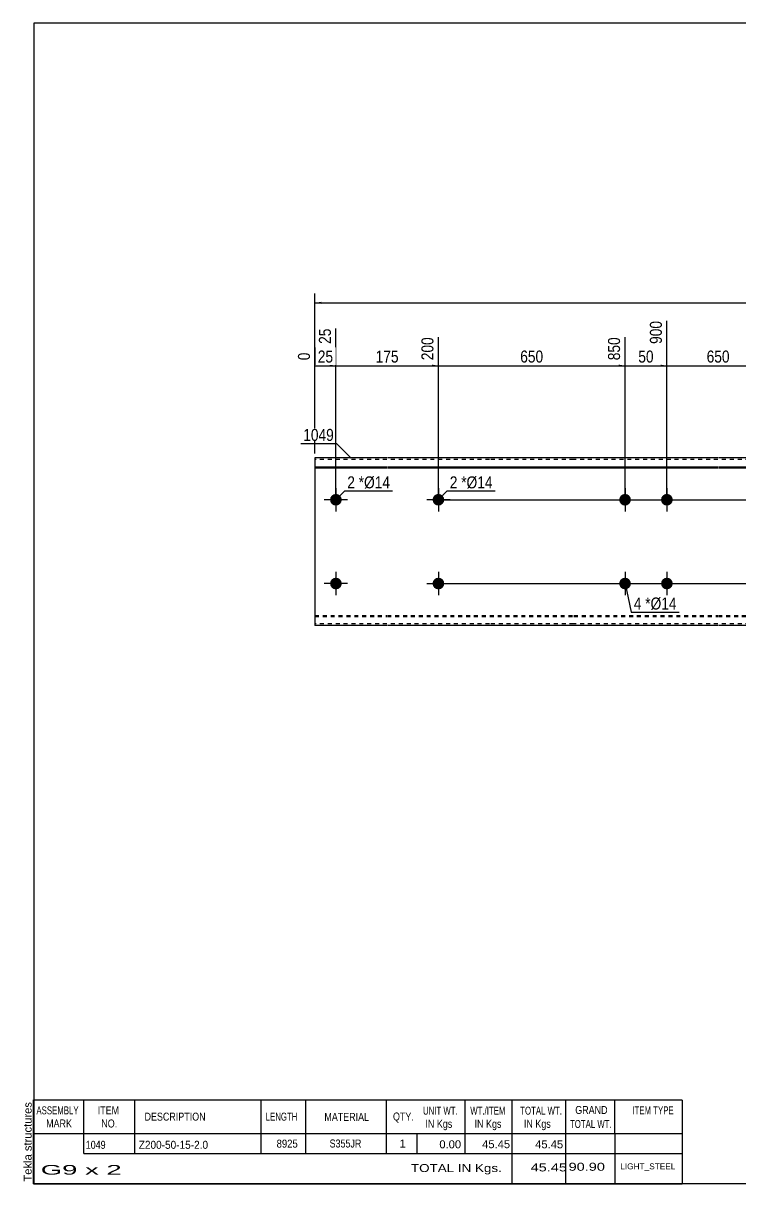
# Model space of a CAD drawing. Header units: millimetres. Extents: x -70 to 333, y -153 to 124.
# Drawn here: x -69.7 to 101.7, y -153.3 to 123.8 of the extents above; entities that cross this region are included whole.
import ezdxf

# ---------------------------------------------------------------- set-up
doc = ezdxf.new("R2010")
doc.units = ezdxf.units.MM
doc.linetypes.add('DXK_LINE_DOT1', pattern=[1.8814, 0.9407, -0.9407])
doc.styles.add('Arial', font='ARIAL.TTF', dxfattribs={"height": 0.2})
doc.styles.add('Arial Narrow', font='ARIALN.TTF', dxfattribs={"height": 0.2})

# ---------------------------------------------------------------- blocks, each defined once
blk = doc.blocks.new('Unknown-629087753-1667')
at = {"color": 5, "linetype": 'Continuous'}
for p, q in [((332.8, 123.75), (-67.2, 123.75)), ((-67.2, 123.75), (-67.2, -153.25)), ((332.8, -153.25), (332.8, 123.75)), ((-67.2, -153.25), (332.8, -153.25))]:
    blk.add_line(p, q, dxfattribs=at)
at = {"color": 174, "linetype": 'Continuous', "style": 'Arial'}
blk.add_text('Tekla structures', height=1.9102, rotation=90, dxfattribs=at).set_placement((-67.7, -152.75))
blk = doc.blocks.new('Part-629087753-1218 - 1203')
at = {"color": 2, "linetype": 'Continuous'}
for p, q in [((0, 20), (0, -20)), ((17.19, 20), (0, 20)), ((41.68, 20), (17.29, 20)), ((61.78, 20), (41.78, 20)), ((96.27, 20), (61.88, 20)), ((120.76, 20), (96.37, 20)), ((145.25, 20), (120.86, 20)), ((168.15, 20), (145.35, 20)), ((192.63, 20), (168.25, 20)), ((217.12, 20), (192.73, 20)), ((244.42, 20), (217.22, 20)), ((244.42, 20), (244.42, -20)), ((0, 17.88), (17.19, 17.88)), ((0, 17.6), (17.19, 17.6)), ((17.29, 17.88), (41.68, 17.88)), ((17.29, 17.6), (41.68, 17.6)), ((41.78, 17.88), (61.78, 17.88)), ((41.78, 17.6), (61.78, 17.6)), ((61.88, 17.88), (96.27, 17.88)), ((61.88, 17.6), (96.27, 17.6)), ((96.37, 17.88), (120.76, 17.88)), ((96.37, 17.6), (120.76, 17.6)), ((120.86, 17.88), (145.25, 17.88)), ((120.86, 17.6), (145.25, 17.6)), ((145.35, 17.88), (168.15, 17.88)), ((145.35, 17.6), (168.15, 17.6)), ((168.25, 17.88), (192.63, 17.88)), ((168.25, 17.6), (192.63, 17.6)), ((192.73, 17.88), (217.12, 17.88)), ((192.73, 17.6), (217.12, 17.6)), ((217.22, 17.88), (244.42, 17.88)), ((217.22, 17.6), (244.42, 17.6)), ((17.19, -20), (0, -20)), ((41.68, -20), (17.29, -20)), ((61.78, -20), (41.78, -20)), ((96.27, -20), (61.88, -20)), ((120.76, -20), (96.37, -20)), ((145.25, -20), (120.86, -20)), ((168.15, -20), (145.35, -20)), ((192.63, -20), (168.25, -20)), ((217.12, -20), (192.73, -20)), ((244.42, -20), (217.22, -20))]:
    blk.add_line(p, q, dxfattribs=at)
at = {"color": 7, "linetype": 'DXK_LINE_DOT1'}
for p, q in [((17.19, 19.6), (0, 19.6)), ((41.68, 19.6), (17.29, 19.6)), ((61.78, 19.6), (41.78, 19.6)), ((96.27, 19.6), (61.88, 19.6)), ((120.76, 19.6), (96.37, 19.6)), ((145.25, 19.6), (120.86, 19.6)), ((168.15, 19.6), (145.35, 19.6)), ((192.63, 19.6), (168.25, 19.6)), ((217.12, 19.6), (192.73, 19.6)), ((244.42, 19.6), (217.22, 19.6)), ((0, -17.6), (17.19, -17.6)), ((0, -17.88), (17.19, -17.88)), ((17.29, -17.6), (41.68, -17.6)), ((17.29, -17.88), (41.68, -17.88)), ((41.78, -17.6), (61.78, -17.6)), ((41.78, -17.88), (61.78, -17.88)), ((61.88, -17.6), (96.27, -17.6)), ((61.88, -17.88), (96.27, -17.88)), ((96.37, -17.6), (120.76, -17.6)), ((96.37, -17.88), (120.76, -17.88)), ((120.86, -17.6), (145.25, -17.6)), ((120.86, -17.88), (145.25, -17.88)), ((145.35, -17.6), (168.15, -17.6)), ((145.35, -17.88), (168.15, -17.88)), ((168.25, -17.6), (192.63, -17.6)), ((168.25, -17.88), (192.63, -17.88)), ((192.73, -17.6), (217.12, -17.6)), ((192.73, -17.88), (217.12, -17.88)), ((217.22, -17.6), (244.42, -17.6)), ((217.22, -17.88), (244.42, -17.88)), ((17.19, -19.6), (0, -19.6)), ((41.68, -19.6), (17.29, -19.6)), ((61.78, -19.6), (41.78, -19.6)), ((96.27, -19.6), (61.88, -19.6)), ((120.76, -19.6), (96.37, -19.6)), ((145.25, -19.6), (120.86, -19.6)), ((168.15, -19.6), (145.35, -19.6)), ((192.63, -19.6), (168.25, -19.6)), ((217.12, -19.6), (192.73, -19.6)), ((244.42, -19.6), (217.22, -19.6))]:
    blk.add_line(p, q, dxfattribs=at)
blk = doc.blocks.new('Bolt-629087753-1219 - 1203')
at = {"linetype": 'Continuous'}
for points in [[(6.4, 10, -1), (3.6, 10, -1)], [(6.4, -10, -1), (3.6, -10, -1)]]:
    blk.add_hatch(color=3, dxfattribs=at).paths.add_polyline_path(points)
at = {"color": 3, "linetype": 'Continuous'}
for p, q in [((5, 12.8), (5, 7.2)), ((7.8, 10), (2.2, 10)), ((5, -7.2), (5, -12.8)), ((7.8, -10), (2.2, -10))]:
    blk.add_line(p, q, dxfattribs=at)
blk = doc.blocks.new('Bolt-629087753-1221 - 1203')
at = {"linetype": 'Continuous'}
for points in [[(75.48, 10, -1), (72.68, 10, -1)], [(85.48, 10, -1), (82.68, 10, -1)], [(75.48, -10, -1), (72.68, -10, -1)], [(85.48, -10, -1), (82.68, -10, -1)]]:
    blk.add_hatch(color=3, dxfattribs=at).paths.add_polyline_path(points)
at = {"color": 3, "linetype": 'Continuous'}
for p, q in [((74.08, 12.8), (74.08, 7.2)), ((84.08, 12.8), (84.08, 7.2)), ((71.28, 10), (76.88, 10)), ((81.28, 10), (86.88, 10)), ((74.08, -7.2), (74.08, -12.8)), ((84.08, -7.2), (84.08, -12.8)), ((71.28, -10), (76.88, -10)), ((81.28, -10), (86.88, -10))]:
    blk.add_line(p, q, dxfattribs=at)
blk = doc.blocks.new('Bolt-629087753-1222 - 1203')
at = {"linetype": 'Continuous'}
blk.add_hatch(color=3, dxfattribs=at).paths.add_polyline_path([(30.89, -10, -1), (28.09, -10, -1)])
at = {"color": 3, "linetype": 'Continuous'}
for p, q in [((29.49, -7.2), (29.49, -12.8)), ((26.69, -10), (32.29, -10))]:
    blk.add_line(p, q, dxfattribs=at)
blk = doc.blocks.new('Bolt-629087753-1224 - 1203')
at = {"linetype": 'Continuous'}
blk.add_hatch(color=3, dxfattribs=at).paths.add_polyline_path([(30.89, 10, -1), (28.09, 10, -1)])
at = {"color": 3, "linetype": 'Continuous'}
for p, q in [((29.49, 12.8), (29.49, 7.2)), ((32.29, 10), (26.69, 10))]:
    blk.add_line(p, q, dxfattribs=at)
blk = doc.blocks.new('StraightDimension-629087753-1323 - 1203')
at = {"linetype": 'Continuous'}
for points in [[(254.75, -11.5), (255, -10), (255.25, -11.5)], [(255.25, -18.5), (255, -20), (254.75, -18.5)]]:
    blk.add_hatch(color=7, dxfattribs=at).paths.add_polyline_path(points)
at = {"color": 7, "linetype": 'Continuous'}
for p, q in [((30.49, -10), (257.4, -10)), ((255, -20), (255, -10)), ((245.42, -20), (257.4, -20))]:
    blk.add_line(p, q, dxfattribs=at)
at = {"color": 0}
blk.add_wipeout([(254.85, -12.57), (250.65, -12.57), (250.65, -17.43), (254.85, -17.43)], dxfattribs=at)
at = {"color": 3, "style": 'Arial Narrow'}
blk.add_text('50', height=2.863, rotation=90.0002, dxfattribs=at).set_placement((254.25, -16.83))
blk = doc.blocks.new('StraightDimension-629087753-1265 - 1203')
at = {"linetype": 'Continuous'}
blk.add_hatch(color=7, dxfattribs=at).paths.add_polyline_path([(107.06, 42.25), (108.56, 42), (107.06, 41.75)])
at = {"color": 7, "linetype": 'Continuous'}
for p, q in [((84.08, 11), (84.08, 52.68)), ((108.56, 11), (108.56, 50.61)), ((84.08, 42), (108.56, 42))]:
    blk.add_line(p, q, dxfattribs=at)
at = {"color": 0, "linetype": 'Continuous'}
blk.add_wipeout([(107.96, 51.21), (103.76, 51.21), (103.76, 42.7), (107.96, 42.7)], dxfattribs=at)
at = {"color": 0}
blk.add_wipeout([(99.66, 42.15), (99.66, 46.35), (92.98, 46.35), (92.98, 42.15)], dxfattribs=at)
at = {"color": 3, "linetype": 'Continuous', "style": 'Arial Narrow'}
blk.add_text('1550', height=2.863, rotation=90.0002, dxfattribs=at).set_placement((107.36, 43.3))
at = {"color": 3, "style": 'Arial Narrow'}
blk.add_text('650', height=2.863, dxfattribs=at).set_placement((93.58, 42.75))
blk = doc.blocks.new('StraightDimension-629087753-1266 - 1203')
at = {"linetype": 'Continuous'}
blk.add_hatch(color=7, dxfattribs=at).paths.add_polyline_path([(82.58, 42.25), (84.08, 42), (82.58, 41.75)])
at = {"color": 7, "linetype": 'Continuous'}
for p, q in [((84.08, 11), (84.08, 52.68)), ((74.08, 11), (74.08, 48.78)), ((74.08, 42), (84.08, 42))]:
    blk.add_line(p, q, dxfattribs=at)
at = {"color": 0}
blk.add_wipeout([(81.5, 42.15), (81.5, 46.35), (76.65, 46.35), (76.65, 42.15)], dxfattribs=at)
at = {"color": 0, "linetype": 'Continuous'}
blk.add_wipeout([(83.48, 53.28), (79.28, 53.28), (79.28, 46.6), (83.48, 46.6)], dxfattribs=at)
at = {"color": 3, "linetype": 'Continuous', "style": 'Arial Narrow'}
blk.add_text('900', height=2.863, rotation=90.0002, dxfattribs=at).set_placement((82.88, 47.2))
at = {"color": 3, "style": 'Arial Narrow'}
blk.add_text('50', height=2.863, dxfattribs=at).set_placement((77.25, 42.75))
blk = doc.blocks.new('StraightDimension-629087753-1267 - 1203')
at = {"linetype": 'Continuous'}
blk.add_hatch(color=7, dxfattribs=at).paths.add_polyline_path([(72.58, 42.25), (74.08, 42), (72.58, 41.75)])
at = {"color": 7, "linetype": 'Continuous'}
for p, q in [((29.49, 11), (29.49, 48.78)), ((74.08, 11), (74.08, 48.78)), ((29.49, 42), (74.08, 42))]:
    blk.add_line(p, q, dxfattribs=at)
at = {"color": 0, "linetype": 'Continuous'}
blk.add_wipeout([(73.48, 49.38), (69.28, 49.38), (69.28, 42.7), (73.48, 42.7)], dxfattribs=at)
at = {"color": 0}
blk.add_wipeout([(55.12, 42.15), (55.12, 46.35), (48.44, 46.35), (48.44, 42.15)], dxfattribs=at)
at = {"color": 3, "linetype": 'Continuous', "style": 'Arial Narrow'}
blk.add_text('850', height=2.863, rotation=90.0002, dxfattribs=at).set_placement((72.88, 43.3))
at = {"color": 3, "style": 'Arial Narrow'}
blk.add_text('650', height=2.863, dxfattribs=at).set_placement((49.04, 42.75))
blk = doc.blocks.new('StraightDimension-629087753-1268 - 1203')
at = {"linetype": 'Continuous'}
blk.add_hatch(color=7, dxfattribs=at).paths.add_polyline_path([(27.99, 42.25), (29.49, 42), (27.99, 41.75)])
at = {"color": 7, "linetype": 'Continuous'}
for p, q in [((5, 11), (5, 50.86)), ((29.49, 11), (29.49, 48.78)), ((5, 42), (29.49, 42))]:
    blk.add_line(p, q, dxfattribs=at)
at = {"color": 0, "linetype": 'Continuous'}
blk.add_wipeout([(28.89, 49.38), (24.69, 49.38), (24.69, 42.7), (28.89, 42.7)], dxfattribs=at)
at = {"color": 0}
blk.add_wipeout([(20.59, 42.15), (20.59, 46.35), (13.9, 46.35), (13.9, 42.15)], dxfattribs=at)
at = {"color": 3, "linetype": 'Continuous', "style": 'Arial Narrow'}
blk.add_text('200', height=2.863, rotation=90.0002, dxfattribs=at).set_placement((28.29, 43.3))
at = {"color": 3, "style": 'Arial Narrow'}
blk.add_text('175', height=2.863, dxfattribs=at).set_placement((14.5, 42.75))
blk = doc.blocks.new('StraightDimension-629087753-1269 - 1203')
at = {"linetype": 'Continuous'}
blk.add_hatch(color=7, dxfattribs=at).paths.add_polyline_path([(3.5, 42.25), (5, 42), (3.5, 41.75)])
at = {"color": 7, "linetype": 'Continuous'}
for p, q in [((5, 11), (5, 50.86)), ((0, 21), (0, 45.13)), ((0, 42), (5, 42))]:
    blk.add_line(p, q, dxfattribs=at)
at = {"color": 0}
blk.add_wipeout([(4.93, 42.15), (4.93, 46.35), (0.07, 46.35), (0.07, 42.15)], dxfattribs=at)
at = {"color": 0, "linetype": 'Continuous'}
blk.add_wipeout([(4.4, 51.46), (0.2, 51.46), (0.2, 46.6), (4.4, 46.6)], dxfattribs=at)
at = {"color": 3, "linetype": 'Continuous', "style": 'Arial Narrow'}
blk.add_text('25', height=2.863, rotation=90.0002, dxfattribs=at).set_placement((3.8, 47.2))
at = {"color": 3, "style": 'Arial Narrow'}
blk.add_text('25', height=2.863, dxfattribs=at).set_placement((0.67, 42.75))
at = {"color": 0, "linetype": 'Continuous'}
blk.add_wipeout([(-0.6, 45.73), (-4.8, 45.73), (-4.8, 42.7), (-0.6, 42.7)], dxfattribs=at)
at = {"color": 3, "linetype": 'Continuous', "style": 'Arial Narrow'}
blk.add_text('0', height=2.86, rotation=90.0002, dxfattribs=at).set_placement((-1.2, 43.3))
blk = doc.blocks.new('StraightDimension-629087753-1311 - 1203')
at = {"linetype": 'Continuous'}
for points in [[(254.75, 18.5), (255, 20), (255.25, 18.5)], [(255.25, 11.5), (255, 10), (254.75, 11.5)]]:
    blk.add_hatch(color=7, dxfattribs=at).paths.add_polyline_path(points)
at = {"color": 7, "linetype": 'Continuous'}
for p, q in [((245.42, 20), (257.4, 20)), ((255, 10), (255, 20)), ((30.49, 10), (257.4, 10))]:
    blk.add_line(p, q, dxfattribs=at)
at = {"color": 0}
blk.add_wipeout([(254.85, 17.43), (250.65, 17.43), (250.65, 12.57), (254.85, 12.57)], dxfattribs=at)
at = {"color": 3, "style": 'Arial Narrow'}
blk.add_text('50', height=2.863, rotation=90.0002, dxfattribs=at).set_placement((254.25, 13.17))
blk = doc.blocks.new('StraightDimension-629087753-1335 - 1203')
at = {"linetype": 'Continuous'}
for points in [[(1.5, 56.75), (0, 57), (1.5, 57.25)], [(242.92, 57.25), (244.42, 57), (242.92, 56.75)]]:
    blk.add_hatch(color=7, dxfattribs=at).paths.add_polyline_path(points)
at = {"color": 7, "linetype": 'Continuous'}
for p, q in [((0, 21), (0, 59.25)), ((244.42, 21), (244.42, 59.25)), ((0, 57), (244.42, 57))]:
    blk.add_line(p, q, dxfattribs=at)
at = {"color": 0}
blk.add_wipeout([(126.46, 57.15), (126.46, 61.35), (117.95, 61.35), (117.95, 57.15)], dxfattribs=at)
at = {"color": 3, "style": 'Arial Narrow'}
blk.add_text('8925', height=2.863, dxfattribs=at).set_placement((118.55, 57.75))
blk = doc.blocks.new('CBS_BOM-629087753-1685')
at = {"color": 7, "linetype": 'Continuous'}
for p, q in [((-67.23, -141.28), (-67.23, -133.28)), ((-67.23, -133.28), (87.69, -133.28)), ((-55.23, -141.28), (-55.23, -133.28)), ((-43.04, -141.28), (-43.04, -133.28)), ((-12.88, -141.28), (-12.88, -133.28)), ((-2.2, -141.28), (-2.2, -133.28)), ((17.12, -141.28), (17.12, -133.28)), ((35.92, -141.28), (35.92, -133.28)), ((47.13, -141.28), (47.13, -133.28)), ((59.92, -141.28), (59.92, -133.28)), ((71.67, -141.28), (71.67, -133.28)), ((87.69, -133.29), (87.69, -141.27)), ((-67.23, -141.28), (87.69, -141.28)), ((-67.23, -146.08), (-67.23, -141.28)), ((-55.23, -146.08), (-55.23, -141.28)), ((-43.04, -146.08), (-43.04, -141.28)), ((-12.88, -146.08), (-12.88, -141.28)), ((-2.2, -146.08), (-2.2, -141.28)), ((17.12, -146.08), (17.12, -141.28)), ((24.38, -146.08), (24.38, -141.28)), ((35.92, -146.08), (35.92, -141.28)), ((47.13, -146.08), (47.13, -141.28)), ((59.92, -146.08), (59.92, -141.28)), ((71.69, -146.08), (71.69, -141.28)), ((87.69, -141.28), (87.69, -146.08)), ((-67.23, -153.28), (-67.23, -146.1)), ((-55.23, -146.08), (87.69, -146.08)), ((47.13, -153.28), (47.13, -146.1)), ((59.92, -153.28), (59.92, -146.1)), ((71.73, -153.28), (71.73, -146.1)), ((87.69, -146.08), (87.69, -153.28)), ((-67.23, -153.28), (87.69, -153.28))]:
    blk.add_line(p, q, dxfattribs=at)
at = {"color": 3, "linetype": 'Continuous', "style": 'Arial'}
for s, height, width, p in [('ASSEMBLY', 1.91, 0.7, (-66.55, -136.71)), ('ITEM', 1.91, 0.8, (-51.9, -136.71)), ('UNIT WT.', 1.91, 0.7, (25.81, -136.78)), ('WT./ITEM', 1.91, 0.7, (37.1, -136.78)), ('TOTAL WT.', 1.91, 0.7, (49.04, -136.78)), ('GRAND', 1.91, 0.8, (62.19, -136.62)), ('ITEM TYPE', 1.91, 0.7, (75.83, -136.7)), ('MARK', 1.91, 0.8, (-64.23, -139.84)), ('NO.', 1.91, 0.8, (-51.05, -139.84)), ('DESCRIPTION', 1.9102, 0.8, (-40.72, -138.21)), ('LENGTH', 1.91, 0.7, (-11.77, -138.21)), ('MATERIAL', 1.91, 0.8, (2.25, -138.26)), ('QTY.', 1.91, 0.8, (18.64, -138.18)), ('IN Kgs', 1.91, 0.8, (26.39, -139.92)), ('IN Kgs', 1.91, 0.8, (38.14, -139.92)), ('IN Kgs', 1.91, 0.8, (49.93, -139.92)), ('TOTAL WT.', 1.91, 0.7, (60.93, -139.96))]:
    blk.add_text(s, height=height, dxfattribs=dict(at, width=width)).set_placement(p)
at = {"color": 7, "linetype": 'Continuous', "style": 'Arial'}
for s, height, width, p in [('1049', 1.91, 0.8, (-54.77, -144.93)), ('Z200-50-15-2.0', 1.9102, 0.9, (-42.1, -144.93)), ('8925', 1.91, 0.85, (-9.16, -144.65)), ('S355JR', 1.91, 0.8, (3.49, -144.62))]:
    blk.add_text(s, height=height, dxfattribs=dict(at, width=width)).set_placement(p)
for s, p in [('1', (20.21, -144.62)), ('0.00', (29.72, -144.81)), ('45.45', (39.94, -144.78)), ('45.45', (52.61, -144.81))]:
    blk.add_text(s, height=1.91, dxfattribs=at).set_placement(p)
at = {"color": 6, "linetype": 'Continuous', "style": 'Arial'}
for s, height, width, p in [('G9 x 2', 2.292, 2.05, (-65.51, -151.09)), ('TOTAL IN Kgs.', 1.9102, 1.2, (22.93, -150.48)), ('45.45', 1.91, 1.3, (51.52, -150.33)), ('90.90', 1.91, 1.3, (60.59, -150.17))]:
    blk.add_text(s, height=height, dxfattribs=dict(at, width=width)).set_placement(p)
blk.add_text('LIGHT_STEEL', height=1.4135, dxfattribs=at).set_placement((72.94, -149.83))
blk = doc.blocks.new('Mark-629087753-1338 - 1203')
at = {"color": 0}
blk.add_wipeout([(4.51, 24.04), (4.51, 27.04), (-2.8, 27.04), (-2.8, 24.04)], dxfattribs=at)
blk.add_wipeout([(4.51, 24.04), (4.51, 27.04), (-2.8, 27.04), (-2.8, 24.04)], dxfattribs=at)
at = {"color": 7, "linetype": 'Continuous'}
for p in [(-3.4, 23.44), (8.65, 19.9)]:
    blk.add_line(p, (5.11, 23.44), dxfattribs=at)
at = {"color": 3, "style": 'Arial Narrow'}
blk.add_text('1049', height=2.863, dxfattribs=at).set_placement((-2.8, 24.04))
blk = doc.blocks.new('MarkSet-629087753-1349 - 1203')
at = {"color": 0}
blk.add_wipeout([(34.04, 12.72), (34.04, 15.72), (32.21, 15.72), (32.21, 12.72)], dxfattribs=at)
blk.add_wipeout([(34.04, 12.72), (34.04, 15.72), (32.21, 15.72), (32.21, 12.72)], dxfattribs=at)
at = {"color": 7, "linetype": 'Continuous'}
blk.add_line((29.49, 10), (31.61, 12.12), dxfattribs=at)
at = {"color": 0}
blk.add_wipeout([(36.21, 12.72), (36.21, 15.72), (34.94, 15.72), (34.94, 12.72)], dxfattribs=at)
blk.add_wipeout([(36.21, 12.72), (36.21, 15.72), (34.94, 15.72), (34.94, 12.72)], dxfattribs=at)
at = {"color": 3, "style": 'Arial Narrow'}
blk.add_text('2', height=2.86, dxfattribs=at).set_placement((32.21, 12.72))
at = {"color": 0}
blk.add_wipeout([(42.43, 12.72), (42.43, 15.72), (36.21, 15.72), (36.21, 12.72)], dxfattribs=at)
blk.add_wipeout([(42.43, 12.72), (42.43, 15.72), (36.21, 15.72), (36.21, 12.72)], dxfattribs=at)
at = {"color": 7, "linetype": 'Continuous'}
blk.add_line((31.61, 12.12), (43.03, 12.12), dxfattribs=at)
at = {"color": 3, "style": 'Arial Narrow'}
for s, height, p in [('*', 2.86, (34.94, 12.72)), ('Ø14', 2.863, (36.21, 12.72))]:
    blk.add_text(s, height=height, dxfattribs=at).set_placement(p)
blk = doc.blocks.new('Mark-629087753-1352 - 1203')
at = {"color": 0}
blk.add_wipeout([(9.55, 12.72), (9.55, 15.72), (7.72, 15.72), (7.72, 12.72)], dxfattribs=at)
blk.add_wipeout([(9.55, 12.72), (9.55, 15.72), (7.72, 15.72), (7.72, 12.72)], dxfattribs=at)
at = {"color": 7, "linetype": 'Continuous'}
blk.add_line((5, 10), (7.12, 12.12), dxfattribs=at)
at = {"color": 0}
blk.add_wipeout([(11.73, 12.72), (11.73, 15.72), (10.45, 15.72), (10.45, 12.72)], dxfattribs=at)
blk.add_wipeout([(11.73, 12.72), (11.73, 15.72), (10.45, 15.72), (10.45, 12.72)], dxfattribs=at)
at = {"color": 3, "style": 'Arial Narrow'}
blk.add_text('2', height=2.86, dxfattribs=at).set_placement((7.72, 12.72))
at = {"color": 0}
blk.add_wipeout([(17.94, 12.72), (17.94, 15.72), (11.73, 15.72), (11.73, 12.72)], dxfattribs=at)
blk.add_wipeout([(17.94, 12.72), (17.94, 15.72), (11.73, 15.72), (11.73, 12.72)], dxfattribs=at)
at = {"color": 7, "linetype": 'Continuous'}
blk.add_line((7.12, 12.12), (18.54, 12.12), dxfattribs=at)
at = {"color": 3, "style": 'Arial Narrow'}
for s, height, p in [('*', 2.86, (10.45, 12.72)), ('Ø14', 2.863, (11.73, 12.72))]:
    blk.add_text(s, height=height, dxfattribs=at).set_placement(p)
blk = doc.blocks.new('Mark-629087753-1354 - 1203')
at = {"color": 0}
blk.add_wipeout([(78, -16.2), (78, -13.2), (76.18, -13.2), (76.18, -16.2)], dxfattribs=at)
blk.add_wipeout([(78, -16.2), (78, -13.2), (76.18, -13.2), (76.18, -16.2)], dxfattribs=at)
at = {"color": 7, "linetype": 'Continuous'}
blk.add_line((74.08, -10), (75.58, -16.8), dxfattribs=at)
at = {"color": 0}
blk.add_wipeout([(80.18, -16.2), (80.18, -13.2), (78.9, -13.2), (78.9, -16.2)], dxfattribs=at)
blk.add_wipeout([(80.18, -16.2), (80.18, -13.2), (78.9, -13.2), (78.9, -16.2)], dxfattribs=at)
at = {"color": 3, "style": 'Arial Narrow'}
blk.add_text('4', height=2.86, dxfattribs=at).set_placement((76.18, -16.2))
at = {"color": 0}
blk.add_wipeout([(86.4, -16.2), (86.4, -13.2), (80.18, -13.2), (80.18, -16.2)], dxfattribs=at)
blk.add_wipeout([(86.4, -16.2), (86.4, -13.2), (80.18, -13.2), (80.18, -16.2)], dxfattribs=at)
at = {"color": 7, "linetype": 'Continuous'}
blk.add_line((75.58, -16.8), (87, -16.8), dxfattribs=at)
at = {"color": 3, "style": 'Arial Narrow'}
for s, height, p in [('*', 2.86, (78.9, -16.2)), ('Ø14', 2.863, (80.18, -16.2))]:
    blk.add_text(s, height=height, dxfattribs=at).set_placement(p)

msp = doc.modelspace()

# ---------------------------------------------------------------- block references
for name in ['Unknown-629087753-1667', 'Part-629087753-1218 - 1203', 'Bolt-629087753-1219 - 1203', 'Bolt-629087753-1224 - 1203', 'Bolt-629087753-1221 - 1203', 'Bolt-629087753-1222 - 1203', 'CBS_BOM-629087753-1685']:
    msp.add_blockref(name, (0, 0))

# ---------------------------------------------------------------- next in the draw order: block references
for name in ['StraightDimension-629087753-1265 - 1203', 'StraightDimension-629087753-1323 - 1203']:
    msp.add_blockref(name, (0, 0))

# ---------------------------------------------------------------- next in the draw order: block references
for name in ['StraightDimension-629087753-1266 - 1203', 'Mark-629087753-1354 - 1203']:
    msp.add_blockref(name, (0, 0))

# ---------------------------------------------------------------- next in the draw order: block references
msp.add_blockref('StraightDimension-629087753-1267 - 1203', (0, 0))

# ---------------------------------------------------------------- next in the draw order: block references
msp.add_blockref('StraightDimension-629087753-1268 - 1203', (0, 0))

# ---------------------------------------------------------------- next in the draw order: block references
for name in ['StraightDimension-629087753-1269 - 1203', 'StraightDimension-629087753-1311 - 1203']:
    msp.add_blockref(name, (0, 0))

# ---------------------------------------------------------------- next in the draw order: block references
for name in ['StraightDimension-629087753-1335 - 1203', 'Mark-629087753-1352 - 1203', 'MarkSet-629087753-1349 - 1203']:
    msp.add_blockref(name, (0, 0))

# ---------------------------------------------------------------- next in the draw order: block references
msp.add_blockref('Mark-629087753-1338 - 1203', (0, 0))

doc.saveas('drawing.dxf')
